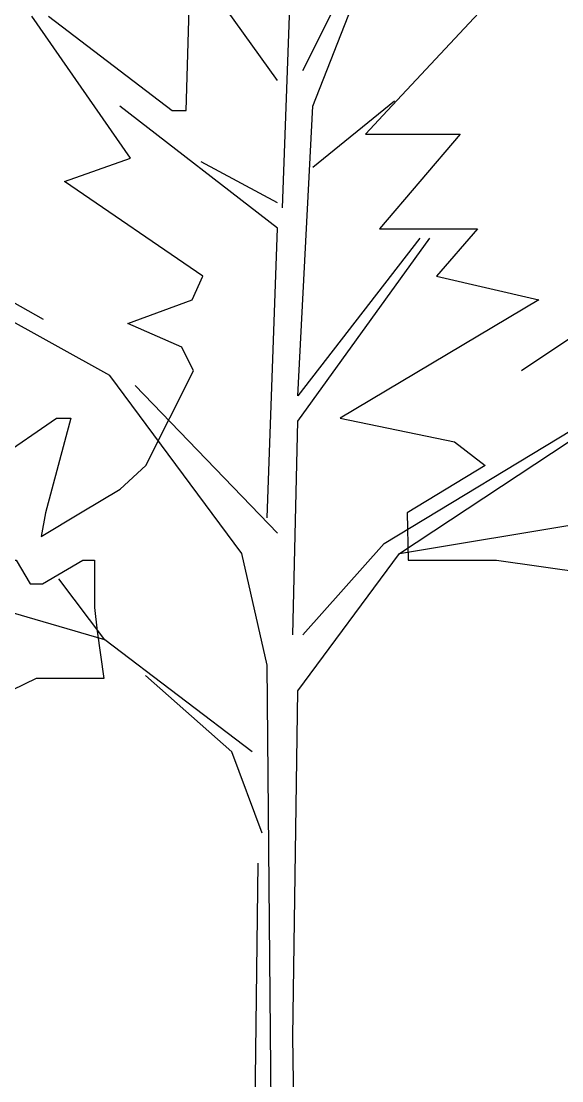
# Model space of a CAD drawing. Header units: millimetres. Extents: x 2 to 5882, y 1831 to 3462.
# Drawn here: x 646.99 to 651.37, y 2707.17 to 2715.75 of the extents above; entities that cross this region are included whole.
import ezdxf

# ---------------------------------------------------------------- set-up
doc = ezdxf.new("R2010")
doc.units = ezdxf.units.MM
doc.layers.add('乔木', color=3, linetype='Continuous')

# ---------------------------------------------------------------- blocks, each defined once
blk = doc.blocks.new('A$C3E764F27')
at = {"color": 0}
for p, q in [((1.7293, 3.1389), (1.4424, 3.8746)), ((1.7472, 3.2018), (1.6127, 3.4709)), ((1.783, 2.9597), (1.7651, 3.4618)), ((1.9528, 3.1308), (1.9458, 3.3812)), ((1.403, 3.3395), (1.5977, 3.1308)), ((1.7921, 3.1839), (1.8817, 3.3093)), ((2.1958, 3.2977), (1.9777, 3.1308)), ((2.0513, 3.0473), (2.2251, 3.2977)), ((1.7293, 3.0314), (1.5857, 3.148)), ((1.5977, 3.1308), (1.6366, 3.0891)), ((1.756, 2.6277), (1.7293, 3.1389)), ((1.7921, 2.9238), (2.0699, 3.1389)), ((1.9777, 3.1308), (1.9528, 3.1308)), ((1.4696, 3.0891), (1.6117, 2.9221)), ((1.5897, 3.0891), (1.4696, 3.0891)), ((1.6366, 3.0891), (1.5897, 3.0891)), ((2.1673, 3.0056), (2.0513, 3.0473)), ((1.7921, 2.9685), (1.9264, 3.0405)), ((1.9236, 2.8387), (2.1673, 3.0056)), ((2.2044, 2.7623), (2.6168, 2.9955)), ((1.4391, 2.9221), (1.5114, 2.8387)), ((1.519, 2.9221), (1.4391, 2.9221)), ((1.6117, 2.9221), (1.519, 2.9221)), ((1.81, 2.4126), (1.7921, 2.9238)), ((1.3616, 2.6727), (1.0121, 2.9059)), ((1.756, 2.583), (1.5231, 2.9059)), ((1.541, 2.9059), (1.756, 2.6277)), ((1.5114, 2.8387), (1.3311, 2.7969)), ((1.9425, 2.7969), (1.9236, 2.8387)), ((1.3311, 2.7969), (1.6813, 2.5883)), ((2.0561, 2.7552), (1.9425, 2.7969)), ((2.0879, 2.6638), (2.3299, 2.7981)), ((1.9609, 2.7135), (2.0561, 2.7552)), ((1.9403, 2.6717), (1.9609, 2.7135)), ((1.5769, 2.3498), (1.1017, 2.6638)), ((1.6036, 2.3677), (1.1287, 2.6547)), ((1.8547, 2.3498), (2.0879, 2.6638)), ((2.0239, 2.5048), (1.9403, 2.6717)), ((1.7921, 2.3856), (2.0429, 2.6459)), ((1.6813, 2.5883), (1.4798, 2.5465)), ((1.7651, 2.2064), (1.756, 2.583)), ((2.1565, 2.5883), (2.2013, 2.4213)), ((2.1819, 2.5883), (2.1565, 2.5883)), ((2.3635, 2.4631), (2.1819, 2.5883)), ((1.4798, 2.5465), (1.4255, 2.5048)), ((1.4255, 2.5048), (1.4943, 2.4631)), ((2.0695, 2.4631), (2.0239, 2.5048)), ((1.4943, 2.4631), (1.563, 2.4213)), ((2.1391, 2.4213), (2.0695, 2.4631)), ((1.5769, 2.3498), (1.1466, 2.4215)), ((1.563, 2.4213), (1.5616, 2.3379)), ((2.2086, 2.3796), (2.1391, 2.4213)), ((2.2013, 2.4213), (2.2086, 2.3796)), ((1.7472, 2.2064), (1.6036, 2.3677)), ((1.4059, 2.3379), (1.1116, 2.2961)), ((1.5616, 2.3379), (1.4059, 2.3379)), ((1.756, 2.1077), (1.5769, 2.3498)), ((1.81, 2.1526), (1.8547, 2.3498)), ((2.0967, 2.1973), (2.1774, 2.3051)), ((2.0967, 2.1973), (2.4015, 2.2869)), ((1.8368, 2.0001), (2.0967, 2.1973)), ((1.8009, 1.1481), (1.81, 2.1526)), ((1.8726, 2.0001), (2.025, 2.1347)), ((1.7651, 1.4978), (1.756, 2.1077)), ((1.8189, 1.8565), (1.8726, 2.0001)), ((1.8481, 0.055), (1.8258, 1.8039)), ((1.7381, 0), (1.7651, 1.4978))]:
    blk.add_line(p, q, dxfattribs=at)
blk.add_lwpolyline([(2.1149, 2.3379), (2.1149, 2.2961), (2.1149, 2.2544), (2.1097, 2.2127), (2.104, 2.1709), (2.0984, 2.1292), (2.1119, 2.1292), (2.2176, 2.1292), (2.3042, 2.0875), (2.3544, 2.0875), (2.3169, 2.1292), (2.4564, 2.1709), (2.5503, 2.2127), (2.4002, 2.2544), (2.457, 2.2961), (2.5139, 2.3379), (2.3456, 2.2961), (2.2761, 2.2961), (2.2761, 2.3379), (2.2528, 2.3379), (2.2279, 2.2961), (2.2066, 2.2961), (2.1352, 2.3379)], close=True, dxfattribs=at)
blk = doc.blocks.new('A$C7F962729')
at = {"color": 0, "xscale": 0.6433862224851765, "yscale": 0.6433862224851765, "zscale": 0.6433862224851765}
blk.add_blockref('A$C3E764F27', (0, 0), dxfattribs=at)

msp = doc.modelspace()

# ---------------------------------------------------------------- block references
at = {"layer": '乔木', "color": 72, "xscale": -7.138745764270425, "yscale": 7.138745764270425, "zscale": 7.138745764269561}
msp.add_blockref('A$C7F962729', (657.29323, 2700.64661), dxfattribs=at)

doc.saveas('drawing.dxf')
